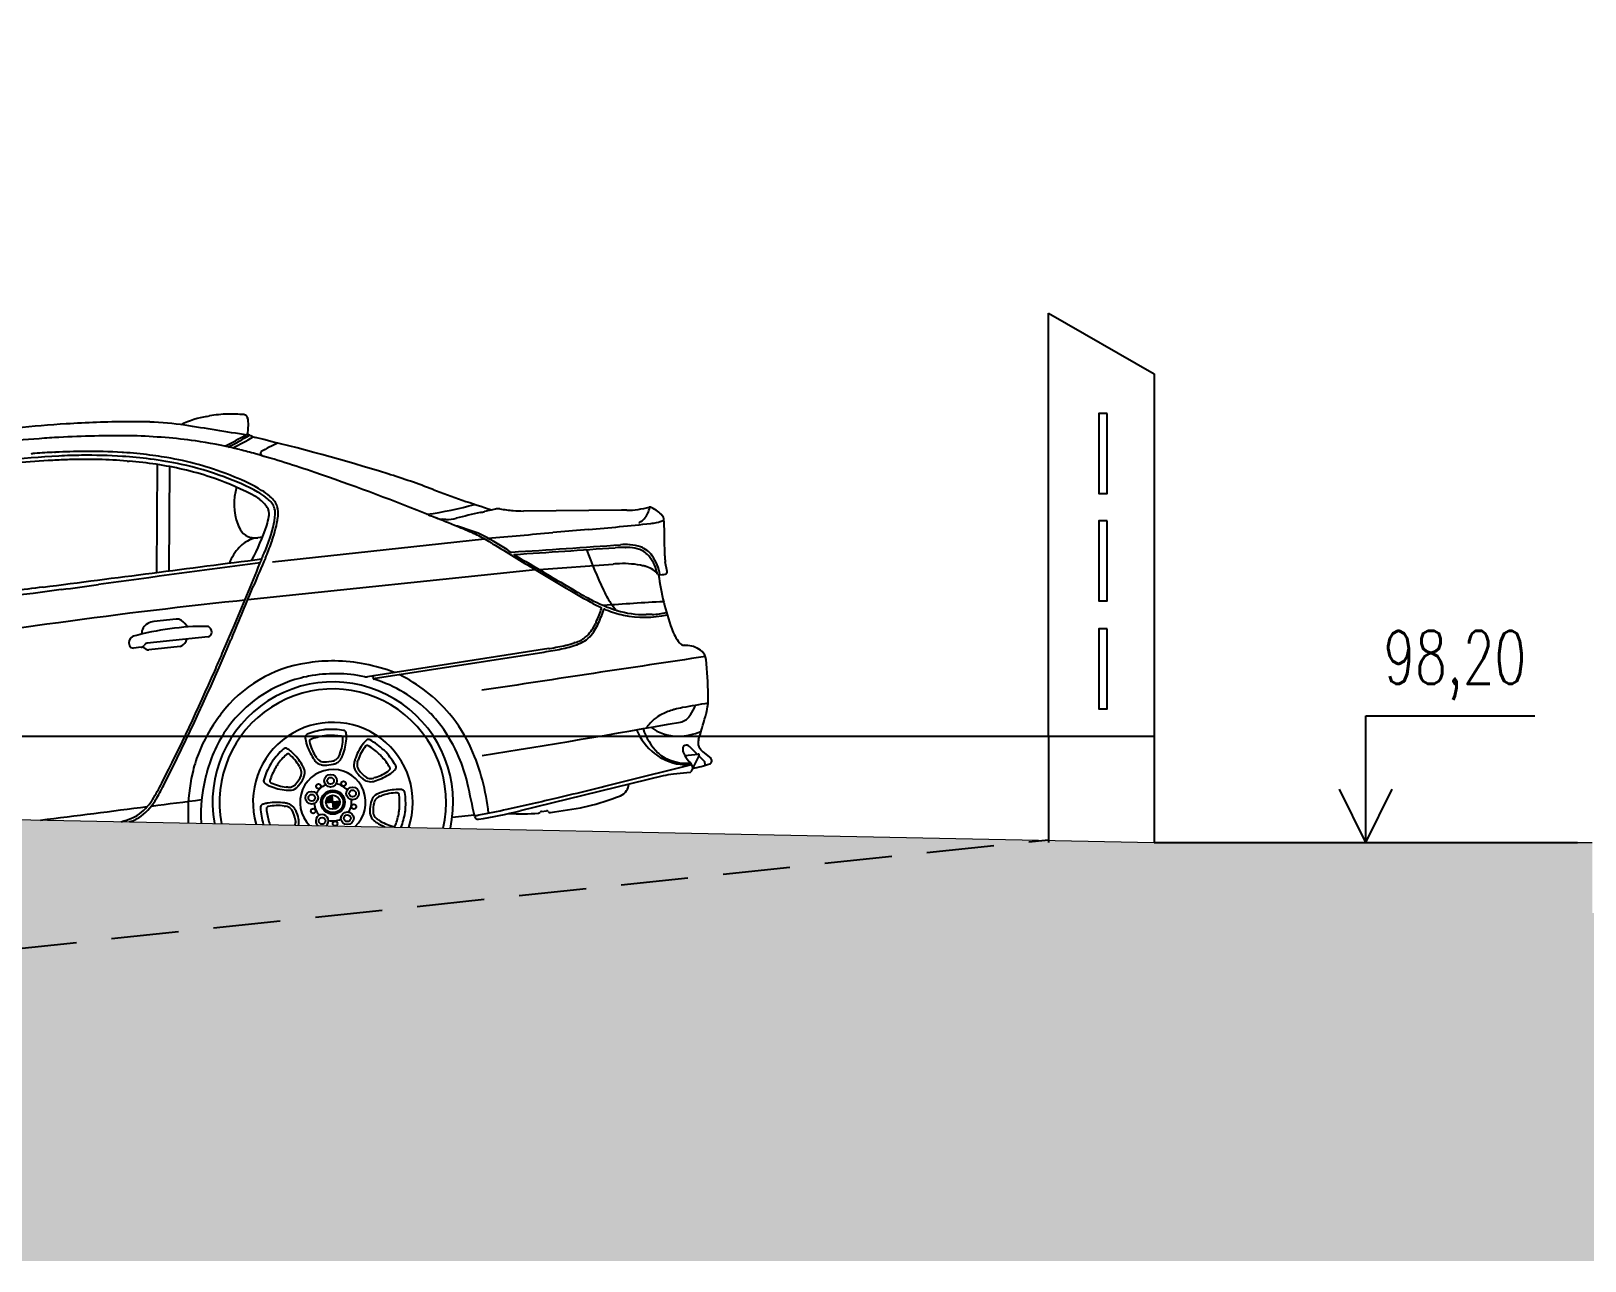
# Model space of a CAD drawing. Header units: metres. Extents: x -442 to 316, y -503 to 125.
# Drawn here: x -1.316 to 3.088, y 16.288 to 19.774 of the extents above; entities that cross this region are included whole.
import ezdxf

# ---------------------------------------------------------------- set-up
doc = ezdxf.new("R2010")
doc.units = ezdxf.units.M
doc.linetypes.add('DASHED', pattern=[19.05, 12.7, -6.35])
for name, color, linetype in [('FIGURE_SAGOME', 252, 'Continuous'), ('popis', 6, 'Continuous'), ('SRAFA', 251, 'Continuous'), ('SRAFY', 3, 'Continuous'), ('ZDIVO', 1, 'Continuous')]:
    doc.layers.add(name, color=color, linetype=linetype)
doc.styles.add('ROMANS', font='romans.shx', dxfattribs={"width": 0.7})

msp = doc.modelspace()

# ---------------------------------------------------------------- hatches: boundary and pattern name
at = {"layer": 'FIGURE_SAGOME', "linetype": 'Continuous'}
h = msp.add_hatch(color=256, dxfattribs=at)
edge = h.paths.add_edge_path()
edge.add_line((-0.479242, 17.586245), (-0.46106, 17.588176))
edge.add_line((-0.46106, 17.588176), (-0.462991, 17.606358))
edge.add_ellipse((-0.46106, 17.588176), major_axis=(0.011491, 0.014222), ratio=1, start_angle=45, end_angle=135)
edge = h.paths.add_edge_path()
edge.add_line((-0.442878, 17.590108), (-0.46106, 17.588176))
edge.add_line((-0.46106, 17.588176), (-0.459129, 17.569994))
edge.add_ellipse((-0.46106, 17.588176), major_axis=(-0.014222, 0.011491), ratio=1, start_angle=135, end_angle=225)
at = {"layer": 'SRAFA', "linetype": 'Continuous'}
msp.add_hatch(color=256, dxfattribs=at).paths.add_polyline_path([(-35.530865, 19.774438), (-35.530865, 16.287732), (5.933, 16.287732), (5.933, 17.274438), (3.108387, 17.274438), (3.108387, 17.474438), (1.867037, 17.474438), (-5.132963, 17.614438), (-7.006338, 17.716752), (-24.302963, 19.049174), (-33.717793, 19.774438)])

# ---------------------------------------------------------------- linework, layer by layer
at = {"layer": 'FIGURE_SAGOME', "linetype": 'Continuous'}
for p, q in [((-0.81785, 18.682108), (-0.810943, 18.683312)), ((-0.708852, 18.685786), (-0.708651, 18.685706)), ((-0.702752, 18.678843), (-0.702631, 18.678335)), ((-1.205841, 18.661336), (-1.216556, 18.660668)), ((-0.979679, 18.666132), (-0.980209, 18.666149)), ((-0.836104, 18.610261), (-0.839986, 18.610862)), ((-0.724495, 18.58759), (-0.7256, 18.587868)), ((-1.305925, 18.576985), (-1.311444, 18.576578)), ((-1.24968, 18.580331), (-1.249747, 18.580328)), ((-1.206216, 18.559413), (-1.207138, 18.559381)), ((-1.054119, 18.579597), (-1.058152, 18.579845)), ((-1.029024, 18.553977), (-1.038223, 18.554722)), ((-0.978335, 18.561097), (-0.979148, 18.5612)), ((-0.960069, 18.239609), (-0.958344, 18.545681)), ((-0.931429, 18.565166), (-0.946931, 18.56774)), ((-0.665104, 18.575698), (-0.66476, 18.575114)), ((-0.92502, 18.244131), (-0.923354, 18.539648)), ((-0.795588, 18.505788), (-0.798242, 18.506699)), ((-0.767526, 18.509915), (-0.769225, 18.510541)), ((-0.73939, 18.510043), (-0.7395, 18.510088)), ((-0.639247, 18.455285), (-0.639924, 18.455871)), ((-0.666729, 18.445787), (-0.667174, 18.44613)), ((-0.650076, 18.451614), (-0.651532, 18.452761)), ((-0.642123, 18.411017), (-0.642167, 18.41143)), ((-0.627641, 18.424796), (-0.62789, 18.425429)), ((-0.6187, 18.426353), (-0.618785, 18.426669)), ((0.000156, 18.419431), (-0.031015, 18.412215)), ((0.356609, 18.415802), (0.079085, 18.413815)), ((0.371774, 18.415885), (0.370851, 18.415881)), ((-0.624459, 18.404368), (-0.624419, 18.405192)), ((-0.190134, 18.402918), (-0.204192, 18.40854)), ((-0.140859, 18.389915), (-0.149885, 18.390273)), ((0.431147, 18.406162), (0.431341, 18.406586)), ((-0.720293, 18.356272), (-0.719945, 18.355755)), ((-0.708782, 18.325444), (-0.71011, 18.324555)), ((-0.635287, 18.324566), (-0.63474, 18.326196)), ((-0.632384, 18.26966), (-0.031691, 18.334756)), ((-0.057184, 18.347916), (-0.057807, 18.348216)), ((-0.017595, 18.326688), (-0.018616, 18.32729)), ((0.263474, 18.361377), (0.162233, 18.352614)), ((0.479454, 18.28645), (0.479204, 18.337789)), ((0.368261, 18.310721), (0.369074, 18.310713)), ((0.380737, 18.31022), (0.380804, 18.310214)), ((0.38131, 18.318145), (0.381377, 18.318139)), ((0.113193, 18.247223), (-0.702301, 18.161771)), ((-0.664874, 18.272851), (-0.665118, 18.272105)), ((0.123147, 18.24817), (0.333404, 18.263367)), ((0.423121, 18.257261), (0.423992, 18.25702)), ((0.461197, 18.233314), (0.472703, 18.233676)), ((0.486121, 18.242736), (0.481041, 18.269825)), ((-0.710626, 18.160899), (-0.733573, 18.158494)), ((0.253349, 18.171854), (0.251551, 18.172855)), ((0.313923, 18.173771), (0.314568, 18.172572)), ((-0.905167, 18.107258), (-0.968067, 18.100577)), ((0.312475, 18.13441), (0.313819, 18.133841)), ((0.344155, 18.131916), (0.345757, 18.131431)), ((0.44401, 18.120508), (0.427408, 18.120229)), ((-1.271939, 18.092544), (-2.159268, 17.968059)), ((-0.814699, 18.05717), (-0.987296, 18.038837)), ((-0.774467, 18.009675), (-0.744597, 18.080081)), ((0.27851, 18.071217), (0.2789, 18.071832)), ((0.285586, 18.099906), (0.282978, 18.09402)), ((-1.004397, 18.027706), (-1.02623, 18.025387)), ((-0.990517, 18.022357), (-0.999894, 18.029195)), ((-0.995517, 18.033782), (-0.996177, 18.032761)), ((-0.893837, 18.029712), (-0.982737, 18.020269)), ((0.151127, 18.023723), (-0.344655, 17.946489)), ((0.225582, 18.040543), (0.223258, 18.039757)), ((0.240694, 18.039057), (0.242366, 18.039808)), ((0.52113, 18.040309), (0.521604, 18.039709)), ((0.54463, 18.032502), (0.545276, 18.032455)), ((-0.529036, 17.98375), (-0.535189, 17.98285)), ((-0.34663, 17.938645), (0.124684, 18.012067)), ((-0.529735, 17.945201), (-0.535391, 17.944094)), ((-0.344655, 17.946489), (-0.362705, 17.943677)), ((-0.34725, 17.940515), (-0.347487, 17.94275)), ((-0.778237, 17.837576), (-0.778306, 17.837483)), ((0.472659, 17.83811), (0.470311, 17.836933)), ((0.50691, 17.851114), (0.505406, 17.850699)), ((0.601246, 17.859692), (0.601148, 17.859089)), ((0.602771, 17.876869), (0.602754, 17.876156)), ((-0.782153, 17.83238), (-0.783059, 17.831187)), ((-0.759678, 17.798639), (-0.759864, 17.798375)), ((-0.154361, 17.804558), (-0.155002, 17.805437)), ((0.53946, 17.821551), (0.539757, 17.821736)), ((0.546811, 17.827959), (0.547026, 17.828226)), ((-0.538725, 17.766769), (-0.538513, 17.765516)), ((-0.422588, 17.777829), (-0.422644, 17.779098)), ((-0.369854, 17.760248), (-0.370702, 17.759301)), ((0.574144, 17.75691), (0.574112, 17.756061)), ((-0.585349, 17.736502), (-0.586377, 17.73725)), ((-0.511092, 17.705024), (-0.510583, 17.704415)), ((-0.507613, 17.71514), (-0.509653, 17.718243)), ((-0.452816, 17.708477), (-0.453104, 17.708292)), ((-0.440874, 17.725549), (-0.442216, 17.722086)), ((-0.437059, 17.712225), (-0.43669, 17.712927)), ((-0.390821, 17.703733), (-0.389667, 17.707263)), ((0.472463, 17.712051), (0.472886, 17.711829)), ((0.531168, 17.733441), (0.531224, 17.733211)), ((0.536572, 17.720517), (0.574787, 17.724576)), ((0.553256, 17.699588), (0.547318, 17.705904)), ((0.577036, 17.721273), (0.553559, 17.67411)), ((0.571898, 17.724269), (0.555321, 17.740816)), ((0.576262, 17.745853), (0.576589, 17.745182)), ((0.576327, 17.719848), (0.591575, 17.704628)), ((0.587492, 17.731369), (0.609806, 17.713084)), ((-0.859079, 17.670253), (-0.859294, 17.669306)), ((-0.818355, 17.672113), (-0.820234, 17.664891)), ((-0.555876, 17.689609), (-0.554006, 17.6864)), ((-0.549975, 17.669628), (-0.55001, 17.669288)), ((-0.543081, 17.684284), (-0.543399, 17.68501)), ((-0.541557, 17.665186), (-0.5414, 17.665851)), ((-0.494827, 17.694702), (-0.494163, 17.694546)), ((-0.494071, 17.703941), (-0.49439, 17.704061)), ((-0.45104, 17.699126), (-0.450423, 17.699418)), ((-0.400899, 17.700146), (-0.401058, 17.699369)), ((-0.398829, 17.680994), (-0.398536, 17.680377)), ((-0.391134, 17.686163), (-0.391239, 17.686488)), ((-0.288797, 17.676344), (-0.287839, 17.677179)), ((0.475074, 17.662743), (0.069741, 17.56385)), ((0.355249, 17.644672), (0.556149, 17.694898)), ((0.551792, 17.672874), (0.504192, 17.667818)), ((0.556922, 17.691579), (0.55786, 17.682749)), ((0.592237, 17.703241), (0.593337, 17.692886)), ((-0.649113, 17.638806), (-0.648001, 17.638191)), ((-0.589349, 17.63094), (-0.593048, 17.63128)), ((-0.58361, 17.621913), (-0.582816, 17.621931)), ((-0.57215, 17.634545), (-0.572443, 17.634371)), ((-0.565399, 17.628193), (-0.564862, 17.628616)), ((-0.368069, 17.649519), (-0.367456, 17.649218)), ((-0.361866, 17.656737), (-0.362189, 17.656847)), ((-0.349111, 17.646755), (-0.348332, 17.646903)), ((-0.341072, 17.658044), (-0.344616, 17.656935)), ((-0.269663, 17.624153), (-0.270932, 17.624225)), ((-0.079383, 17.641064), (-0.080421, 17.645635)), ((-0.973052, 17.594401), (-0.972414, 17.595411)), ((-0.964847, 17.592483), (-0.963329, 17.595049)), ((-0.654518, 17.583483), (-0.655744, 17.583146)), ((-0.59948, 17.577289), (-0.595805, 17.57675)), ((-0.587339, 17.583972), (-0.588106, 17.584176)), ((-0.571458, 17.573256), (-0.57188, 17.573793)), ((-0.442878, 17.590108), (-0.479242, 17.586245)), ((-0.459129, 17.569994), (-0.462991, 17.606358)), ((-0.349692, 17.597393), (-0.349991, 17.59678)), ((-0.340853, 17.594599), (-0.340664, 17.594884)), ((-0.336009, 17.610953), (-0.336716, 17.610592)), ((-0.326921, 17.60531), (-0.323441, 17.606608)), ((0.032952, 17.568529), (0.104831, 17.584706)), ((-0.871492, 17.55759), (-0.871455, 17.550412)), ((-0.580179, 17.569444), (-0.579935, 17.569205)), ((-0.566576, 17.530233), (-0.566623, 17.529895)), ((-0.557401, 17.531552), (-0.557397, 17.532234)), ((-0.355122, 17.553719), (-0.354974, 17.553052)), ((-0.34561, 17.55337), (-0.345726, 17.553691)), ((-0.345463, 17.537174), (-0.344861, 17.536658)), ((-0.331624, 17.537928), (-0.334701, 17.540007)), ((-0.122681, 17.545354), (-0.060007, 17.552011)), ((0.125482, 17.558888), (0.126915, 17.560409)), ((0.130382, 17.562133), (0.144461, 17.563628)), ((0.149051, 17.561964), (0.150647, 17.56033))]:
    msp.add_line(p, q, dxfattribs=at)
for centre, radius in [((-0.467519, 17.648987), 0.018037), ((-0.520891, 17.600825), 0.018037), ((-0.501773, 17.633293), 0.006771), ((-0.46106, 17.588176), 0.03407), ((-0.46106, 17.588176), 0.029516), ((-0.467519, 17.648987), 0.009634), ((-0.430733, 17.640838), 0.006771), ((-0.405221, 17.613111), 0.018037), ((-0.405221, 17.613111), 0.009634), ((-0.520891, 17.600825), 0.009634), ((-0.46106, 17.588176), 0.019953), ((-0.401604, 17.575607), 0.006771), ((-0.516549, 17.563398), 0.006771), ((-0.491578, 17.535183), 0.009634), ((-0.454641, 17.527746), 0.006771), ((-0.420091, 17.542776), 0.018037), ((-0.420091, 17.542776), 0.009634)]:
    msp.add_circle(centre, radius, dxfattribs=at)
for centre, radius, start, end in [((-0.902802, 18.084989), 0.022395, 55.958741, 96.062991), ((-0.92131, 18.057592), 0.055458, 29.609375, 55.958741), ((-1.018876, 18.039871), 0.020368, 119.771457, 201.416305), ((-1.023429, 18.047831), 0.011198, 105.598485, 119.771457), ((-0.820796, 17.322007), 0.764776, 89.786328, 105.598485), ((-0.9694, 18.065518), 0.033693, 119.215902, 181.322005), ((-0.963157, 18.054356), 0.046482, 96.062991, 119.215902), ((-0.817986, 18.07558), 0.011198, 47.666057, 89.786328), ((-0.815882, 18.068305), 0.011198, 276.062991, 344.59714), ((-0.822862, 18.070228), 0.018438, 344.59714, 47.666057), ((-1.027413, 18.036522), 0.011198, 201.416305, 276.062991), ((-1.00558, 18.038841), 0.011198, 276.062991, 327.113865), ((-0.986113, 18.027702), 0.011198, 96.062991, 147.113865), ((-0.98392, 18.031404), 0.011198, 233.899814, 276.062991), ((-0.89502, 18.040847), 0.011198, 276.062991, 300.321975), ((-0.90492, 18.057773), 0.030806, 300.321975, 346.867429), ((-0.46106, 17.588176), 0.341078, 347.49775, 190.210724), ((-0.46106, 17.588176), 0.321084, 346.780235, 190.928239), ((-0.46106, 17.588176), 0.22652, 341.606843, 196.101632), ((-0.449329, 17.55875), 0.237702, 99.316458, 110.738435), ((-0.473739, 17.707542), 0.086922, 92.809523, 99.316458), ((-0.466348, 17.556942), 0.237702, 81.387547, 92.809523), ((-0.530315, 17.772639), 0.008994, 110.738435, 182.368363), ((-0.49555, 17.774077), 0.043789, 182.368363, 189.607891), ((-0.449832, 17.780527), 0.089943, 189.607891, 196.136307), ((-0.380019, 17.800726), 0.162619, 196.136307, 212.621546), ((-0.52185, 17.761157), 0.005621, 110.637513, 192.656949), ((-0.404151, 17.787588), 0.126252, 192.656949, 213.316286), ((-0.462446, 17.60343), 0.174163, 98.09274, 110.637513), ((-0.463372, 17.609939), 0.167589, 94.033243, 98.09274), ((-0.462909, 17.603381), 0.174163, 81.488468, 94.033243), ((-0.558589, 17.771185), 0.126252, 338.809683, 359.469032), ((-0.437964, 17.770067), 0.005621, 359.469032, 81.488468), ((-0.584942, 17.77896), 0.162619, 339.50444, 355.989675), ((-0.432099, 17.783072), 0.008994, 9.757619, 81.387547), ((-0.46639, 17.777175), 0.043789, 2.518092, 9.757619), ((-0.512443, 17.773877), 0.089943, 355.989675, 2.518092), ((-0.244354, 17.657338), 0.162619, 144.707742, 161.192975), ((-0.303673, 17.699327), 0.089943, 138.179316, 144.707742), ((-0.337221, 17.731049), 0.043789, 130.939783, 138.179316), ((-0.36372, 17.743555), 0.005621, 59.208934, 141.228385), ((-0.360021, 17.757333), 0.008994, 59.309864, 130.939783), ((-0.476752, 17.560658), 0.237702, 47.88789, 59.309864), ((-0.439937, 17.564568), 0.237702, 132.816119, 144.238094), ((-0.474101, 17.596211), 0.174163, 132.917043, 145.461818), ((-0.595378, 17.732334), 0.008994, 61.186196, 132.816119), ((-0.588867, 17.719641), 0.005621, 50.897598, 132.917043), ((-0.612148, 17.701848), 0.043789, 53.946668, 61.186196), ((-0.638284, 17.663786), 0.089943, 47.418244, 53.946668), ((-0.66495, 17.626029), 0.126252, 30.23826, 50.897598), ((-0.68746, 17.610273), 0.162619, 30.933004, 47.418244), ((-0.4507, 17.755486), 0.0787, 212.621546, 219.88128), ((-0.545193, 17.690439), 0.044971, 32.315724, 33.316286), ((-0.48525, 17.728357), 0.025958, 212.315724, 249.382477), ((-0.483943, 17.803612), 0.101142, 268.389732, 285.150267), ((-0.465266, 17.727205), 0.022486, 283.736247, 302.743507), ((-0.466857, 17.73031), 0.025958, 302.743507, 339.810257), ((-0.462918, 17.725832), 0.02922, 295.31538, 332.244695), ((-0.400286, 17.70583), 0.044971, 158.809683, 159.810257), ((-0.506335, 17.749577), 0.0787, 332.244695, 339.50444), ((-0.323792, 17.684392), 0.0787, 161.192975, 168.452717), ((-0.269671, 17.668014), 0.126252, 141.228385, 161.887723), ((-0.449998, 17.598771), 0.174163, 46.664167, 59.208934), ((-0.445486, 17.603553), 0.167589, 42.604674, 46.664167), ((-0.450326, 17.599102), 0.174163, 30.059896, 42.604674), ((-0.375641, 17.672512), 0.086922, 41.380951, 47.88789), ((-0.488777, 17.572837), 0.237702, 29.958971, 41.380951), ((-0.43074, 17.579001), 0.237702, 150.745025, 162.167004), ((-0.47385, 17.596603), 0.174163, 149.521305, 162.066085), ((-0.562289, 17.652687), 0.086922, 144.238094, 150.745025), ((-0.479516, 17.599938), 0.167589, 145.461818, 149.521305), ((-0.643761, 17.704608), 0.101142, 319.818303, 336.578843), ((-0.46106, 17.588176), 0.093086, 312.674868, 225.033607), ((-0.515153, 17.709048), 0.044971, 210.23826, 211.238824), ((-0.575799, 17.672263), 0.025958, 354.172075, 31.238824), ((-0.572379, 17.671571), 0.022486, 335.164822, 354.172075), ((-0.615476, 17.653411), 0.0787, 23.673264, 30.933004), ((-0.58533, 17.675498), 0.044971, 334.617375, 346.743953), ((-0.569842, 17.672551), 0.02922, 346.743953, 23.673264), ((-0.48816, 17.723151), 0.02922, 219.88128, 256.810601), ((-0.483902, 17.738331), 0.044971, 256.810601, 268.937172), ((-0.486153, 17.724986), 0.022486, 249.382477, 268.389732), ((-0.482877, 17.793575), 0.100225, 268.937172, 283.188807), ((-0.47027, 17.739779), 0.044971, 283.188807, 295.31538), ((-0.372429, 17.69352), 0.02922, 168.452717, 205.382029), ((-0.357906, 17.699654), 0.044971, 205.382029, 217.508603), ((-0.314076, 17.733297), 0.100225, 217.508603, 231.76024), ((-0.366545, 17.694489), 0.025958, 160.887155, 197.953902), ((-0.369743, 17.693094), 0.022486, 197.953902, 216.961161), ((-0.433564, 17.717714), 0.044971, 340.887155, 341.887723), ((-0.306893, 17.740388), 0.101142, 216.961161, 233.721697), ((-0.378787, 17.778531), 0.126252, 287.38112, 308.040454), ((-0.389139, 17.803982), 0.162619, 288.075863, 304.561101), ((-0.304452, 17.683526), 0.005621, 308.040454, 30.059896), ((-0.34791, 17.744132), 0.089943, 304.561101, 311.089523), ((-0.316619, 17.710182), 0.043789, 311.089523, 318.329054), ((-0.290628, 17.687049), 0.008994, 318.329054, 29.958971), ((-0.648459, 17.649041), 0.008994, 162.167004, 233.796925), ((-0.627908, 17.677118), 0.043789, 233.796925, 241.036457), ((-0.604446, 17.716884), 0.089943, 241.036457, 247.564883), ((-0.634203, 17.648501), 0.005621, 162.066085, 244.085519), ((-0.57671, 17.784059), 0.162619, 247.564883, 264.050117), ((-0.581484, 17.757001), 0.126252, 244.085519, 264.744864), ((-0.585409, 17.700592), 0.0787, 264.050117, 271.309854), ((-0.593468, 17.586158), 0.044971, 83.744297, 84.744864), ((-0.585739, 17.656665), 0.025958, 263.744297, 300.811045), ((-0.583484, 17.651144), 0.02922, 271.309854, 308.239171), ((-0.583668, 17.653857), 0.022486, 300.811045, 319.818303), ((-0.592697, 17.663938), 0.044971, 308.239171, 320.365745), ((-0.63525, 17.699183), 0.100225, 320.365745, 334.617375), ((-0.46106, 17.588176), 0.053031, 112.320907, 151.805067), ((-0.46106, 17.588176), 0.053031, 40.320902, 79.805072), ((-0.348275, 17.689899), 0.044971, 231.76024, 243.886805), ((-0.354985, 17.678147), 0.022486, 232.307683, 251.314933), ((-0.354594, 17.675456), 0.02922, 243.886805, 280.816124), ((-0.35355, 17.681327), 0.025958, 251.314933, 288.381684), ((-0.3631, 17.724205), 0.0787, 280.816124, 288.075863), ((-0.331182, 17.614017), 0.044971, 107.38112, 108.381684), ((-0.271873, 17.46187), 0.162619, 93.279171, 109.764401), ((-0.27603, 17.534428), 0.089943, 86.750741, 93.279171), ((-0.272145, 17.580435), 0.043789, 79.511213, 86.750741), ((-0.265811, 17.614648), 0.008994, 7.8813, 79.511213), ((-0.657513, 17.573043), 0.008994, 112.614768, 184.244685), ((-0.429433, 17.589971), 0.237702, 184.244685, 195.666669), ((-0.644134, 17.540924), 0.043789, 105.375236, 112.614768), ((-0.630671, 17.496759), 0.089943, 98.846814, 105.375236), ((-0.64353, 17.570219), 0.005621, 102.326169, 184.34561), ((-0.617778, 17.45237), 0.126252, 81.666832, 102.326169), ((-0.619494, 17.424947), 0.162619, 82.361581, 98.846814), ((-0.608339, 17.508122), 0.0787, 75.101836, 82.361581), ((-0.589288, 17.621247), 0.044971, 261.666832, 262.667396), ((-0.59834, 17.550897), 0.025958, 45.600648, 82.667396), ((-0.594852, 17.555734), 0.02922, 38.172519, 75.101836), ((-0.606812, 17.545463), 0.044971, 26.045949, 38.172519), ((-0.46106, 17.588176), 0.053031, 184.320911, 223.805073), ((-0.46106, 17.588176), 0.018284, 96.062991, 186.062996), ((-0.46106, 17.588176), 0.018284, 276.062991, 6.062996), ((-0.46106, 17.588176), 0.053031, 328.320906, 7.805077), ((-0.255957, 17.56374), 0.100225, 166.080027, 180.331672), ((-0.309588, 17.577033), 0.044971, 153.95346, 166.080027), ((-0.323439, 17.584562), 0.02922, 117.024147, 153.95346), ((-0.245934, 17.562546), 0.101142, 165.532591, 182.293128), ((-0.322097, 17.582197), 0.022486, 146.525335, 165.532591), ((-0.319012, 17.580566), 0.025958, 109.458584, 146.525335), ((-0.300251, 17.540846), 0.0787, 109.764401, 117.024147), ((-0.34264, 17.647445), 0.044971, 289.458584, 290.45915), ((-0.279311, 17.48832), 0.126252, 89.799811, 110.45915), ((-0.27889, 17.60895), 0.005621, 7.780373, 89.799811), ((-0.44588, 17.586133), 0.174163, 355.235595, 7.780373), ((-0.492359, 17.583287), 0.237702, 356.459321, 7.8813), ((-0.475472, 17.58299), 0.174163, 184.34561, 196.890393), ((-0.481763, 17.58108), 0.167589, 196.890393, 199.706094), ((-0.595667, 17.55314), 0.022486, 26.593397, 45.600648), ((-0.666002, 17.517929), 0.101142, 11.246876, 28.00741), ((-0.592343, 17.5334), 0.025958, 336.739527, 352.23961), ((-0.588856, 17.533269), 0.022486, 352.23961, 11.246876), ((-0.656454, 17.521201), 0.100225, 11.794312, 26.045949), ((-0.586621, 17.531721), 0.02922, 342.540711, 359.667737), ((-0.602367, 17.532495), 0.044971, 359.667737, 11.794312), ((-0.491578, 17.535183), 0.018037, 310.064326, 227.644148), ((-0.46106, 17.588176), 0.053031, 256.320906, 295.805071), ((-0.311209, 17.563421), 0.044971, 180.331672, 192.458233), ((-0.326442, 17.559356), 0.02922, 192.458233, 229.387551), ((-0.324582, 17.56134), 0.022486, 180.879101, 199.886365), ((-0.3212, 17.5622), 0.025958, 199.886365, 236.953107), ((-0.293632, 17.596401), 0.0787, 229.387551, 236.64729), ((-0.247494, 17.666499), 0.162619, 236.64729, 245.897882), ((-0.35988, 17.502745), 0.044971, 55.952548, 56.953107), ((-0.260938, 17.642536), 0.126252, 235.952548, 256.611882), ((-0.445825, 17.586596), 0.174163, 338.63133, 351.176099), ((-0.439329, 17.585587), 0.167589, 351.176099, 355.235595), ((-0.490334, 17.600282), 0.237702, 339.524539, 349.952373), ((-0.341866, 17.573976), 0.086922, 349.952373, 356.459321), ((-0.28887, 17.525185), 0.005621, 256.611882, 338.63133)]:
    msp.add_arc(centre, radius, start, end, dxfattribs=at)
for centre, major_axis, start_param, end_param in [((-0.769731, 18.40271), (-0.029947, 0.281943), 0.06569691, 0.34208), ((-0.74897, 18.323465), (-0.03857, 0.363124), -0.07935769, 0.06569691), ((-0.747966, 18.28716), (-0.042406, 0.399244), -0.1938098, -0.07935769), ((-0.715374, 18.668793), (-0.001928, 0.018156), -0.47836081, -0.1938098), ((-0.71216, 18.676565), (-0.001037, 0.009767), -1.44097129, -0.47836081), ((-0.783512, 18.65875), (-0.008919, 0.083972), 4.58278666, 4.84221401), ((-0.955561, 14.560951), (-0.433908, 4.085147), -0.0428763, -0.00781021), ((-1.016146, 15.6816), (-0.315371, 2.969147), -0.10135371, -0.0428763), ((-1.024681, 17.115249), (-0.163921, 1.543278), -0.1364786, -0.10135371), ((-1.003876, 17.822297), (-0.089188, 0.839687), -0.25605601, -0.1364786), ((-3.94712, -2.108627), (-2.219162, 20.892939), -0.26470596, -0.25605601), ((-0.843113, 18.660283), (-0.015309, 0.144134), 4.38779238, 4.58278666), ((-0.733392, 18.538264), (-0.010327, 0.097224), -0.57305083, -0.42673536), ((-0.758019, 11.575438), (-0.746097, 7.024347), -0.03256779, 0.00239608), ((-1.143875, 16.799151), (-0.192848, 1.815621), -0.04829745, -0.03256779), ((-1.047951, 15.153809), (-0.366933, 3.454594), -0.10733504, -0.04829745), ((-1.048101, 17.714487), (-0.096424, 0.907811), -0.14306053, -0.10733504), ((-1.091128, 16.491081), (-0.225761, 2.125488), -0.18617654, -0.14306053), ((-1.022714, 17.370163), (-0.132583, 1.24824), -0.25566538, -0.18617654), ((-1.01761, 17.37786), (-0.131696, 1.239892), -0.34735875, -0.25566538), ((-1.625218, 20.341591), (-0.205637, 1.936026), 3.49766652, 3.53297393), ((-1.104527, 19.291711), (-0.082384, 0.775629), 3.5039774, 3.59225878), ((-4.050341, 24.830263), (-0.747249, 7.035192), 3.528334, 3.53770393), ((-1.071922, 17.147953), (-0.156689, 1.475192), -0.37834199, -0.34735875), ((-0.669938, 18.666187), (-0.004821, 0.045391), 2.56854182, 2.6534317), ((-0.669938, 18.666187), (-0.004821, 0.045391), 2.6534317, 2.80828718), ((-1.928047, 13.115964), (-0.597221, 5.622713), -0.40291037, -0.33330548), ((1.054892, 15.341336), (-0.388294, 3.655707), 0.37270367, 0.38695866), ((-0.837001, 11.805688), (-0.715683, 6.738), -0.04736693, 0), ((-0.992043, 13.78969), (-0.504347, 4.748316), -0.05153988, -0.02974171), ((-1.515289, 21.307692), (-0.289272, 2.723432), 3.1079668, 3.10980411), ((-1.153041, 16.52865), (-0.216954, 2.042574), -0.05959788, -0.03178854), ((-1.116612, 16.050676), (-0.265166, 2.496479), -0.07079292, -0.05153988), ((-1.303406, 19.720153), (-0.12053, 1.134763), 3.08199477, 3.08445304), ((-1.143118, 16.486125), (-0.221489, 2.085276), -0.09643814, -0.05713961), ((-1.156607, 17.202581), (-0.144636, 1.361716), -0.0952417, -0.04736693), ((-1.155904, 17.165139), (-0.147372, 1.387479), -0.18865751, -0.07079292), ((-1.153024, 16.903438), (-0.176238, 1.659246), -0.16562789, -0.0952417), ((-1.14851, 16.985429), (-0.168742, 1.588668), -0.16482323, -0.09643814), ((-1.12932, 17.315911), (-0.132583, 1.24824), -0.22910265, -0.16562789), ((-1.120173, 17.414049), (-0.123353, 1.161347), -0.22989506, -0.16482323), ((-0.938417, 19.874032), (-0.139815, 1.316325), 2.95293515, 2.95760793), ((-1.105711, 17.540268), (-0.107428, 1.011416), -0.33908948, -0.18398472), ((-1.089473, 17.66696), (-0.096424, 0.907811), -0.26651877, -0.22989506), ((-1.10235, 17.532714), (-0.109489, 1.030819), -0.31682451, -0.22910265), ((-1.069846, 17.69045), (-0.093634, 0.881544), -0.47377544, -0.26651877), ((-1.081684, 17.631305), (-0.098835, 0.930506), -0.45310746, -0.31682451), ((-1.57737, 15.303275), (-0.359114, 3.380984), -0.43088007, -0.37834199), ((-0.661952, 18.578756), (-0.000434, 0.004085), 0.38695866, 1.57652583), ((-0.659619, 18.579017), (-0.000686, 0.006454), 1.57652583, 2.00349046), ((-0.653187, 18.582118), (-0.001446, 0.013617), 2.00349046, 2.75587629), ((-1.076972, 17.663773), (-0.094013, 0.885115), -0.43079288, -0.33908948), ((-1.02898, 17.799972), (-0.078721, 0.741143), -0.6023573, -0.43079288), ((-1.009951, 17.827747), (-0.076682, 0.721946), -0.59640686, -0.45310746), ((-1.829774, 15.683332), (-0.321011, 3.022248), -0.48000812, -0.47377544), ((-0.941876, 17.985056), (-0.059618, 0.561295), -0.63283274, -0.48000812), ((-2.627257, 12.129168), (-0.71314, 6.714058), -0.48016512, -0.43088007), ((-0.960343, 16.338226), (-0.24106, 2.269526), -0.46308914, -0.40291037), ((-0.582411, 18.433445), (-0.017014, 0.16018), 1.16355555, 1.8302373), ((-0.728202, 18.364409), (-0.010848, 0.102129), -0.75469086, -0.6023573), ((-0.747841, 18.326712), (-0.016874, 0.158867), -0.76569182, -0.59640686), ((-0.741853, 18.334462), (-0.016874, 0.158867), -0.811653, -0.63283274), ((-0.69995, 18.382981), (-0.010049, 0.094612), -1.01932414, -0.811653), ((0.864625, 21.316932), (-0.320661, 3.018959), 2.67850351, 2.73738842), ((-0.714982, 18.381173), (-0.008577, 0.08075), -1.17707901, -0.75469086), ((-0.724381, 18.354364), (-0.013019, 0.122569), -0.91330869, -0.76569182), ((-0.664527, 18.409055), (-0.002411, 0.022695), -1.57079633, -1.17707901), ((-0.691315, 18.405792), (-0.005303, 0.04993), 4.45833243, 4.71238898), ((-0.667581, 18.409498), (-0.00458, 0.043121), -1.29881409, -0.91330869), ((-0.670444, 18.407616), (-0.004939, 0.046501), 4.5562538, 4.98437122), ((-0.657827, 18.41594), (-0.004339, 0.040851), -1.41079541, -1.01932414), ((-0.693168, 18.405889), (-0.008276, 0.077919), 4.51791385, 4.8723899), ((-0.351271, 19.525098), (-0.11951, 1.125164), 3.17548458, 3.29989034), ((0.292454, 16.834123), (-0.170155, 1.601975), 0.1057831, 0.14976274), ((-0.233717, 19.302148), (-0.096424, 0.907811), 3.24737575, 3.26147971), ((0.007045, 18.389184), (-0.003277, 0.030854), -0.26415147, 0.11988706), ((0.082038, 18.870375), (-0.048212, 0.453905), 2.87744119, 2.96329615), ((0.090445, 18.99047), (-0.060934, 0.573676), 2.96329615, 3.01421276), ((0.402411, 13.852077), (-0.48212, 4.539053), -0.10037748, -0.09721103), ((0.370083, 18.660331), (-0.025823, 0.243121), 3.04121518, 3.31068402), ((0.340638, 18.449668), (-0.010722, 0.100946), 4.16974073, 4.36335992), ((0.437076, 18.420565), (-0.000482, 0.004539), -0.52125816, 0.16909137), ((0.39302, 18.318934), (-0.012224, 0.115091), -0.84415588, -0.52125816), ((-0.642407, 18.410246), (-0.010125, 0.09532), 1.8302373, 2.06473099), ((-1.305819, 18.605366), (-0.074545, 0.70183), 4.11993611, 4.27188602), ((-1.118866, 18.503575), (-0.054267, 0.510914), 4.16768565, 4.34126088), ((-0.781344, 18.419572), (-0.015058, 0.141768), 4.27188602, 4.45833243), ((-0.950386, 18.449485), (-0.036205, 0.340862), 4.25657016, 4.45183165), ((-0.792929, 18.413241), (-0.018079, 0.170214), 4.34126088, 4.5562538), ((-0.656576, 18.402531), (-0.004339, 0.040851), 4.45183165, 4.51791385), ((1.447984, 22.6481), (-0.482119, 4.539053), 2.66142754, 2.66312658), ((-2.219881, 13.09495), (-0.602093, 5.668578), -0.49121007, -0.47846608), ((-0.147863, 18.447278), (-0.006026, 0.056738), 2.66033263, 2.99822543), ((-0.137195, 18.493206), (-0.01092, 0.102809), 2.99822543, 3.29135539), ((-0.3967, 17.383049), (-0.108906, 1.02533), -0.45604905, -0.38682617), ((-2.219881, 13.09495), (-0.602093, 5.668578), -0.50062129, -0.49121007), ((-0.550525, 27.704004), (-0.990528, 9.325614), 3.12239787, 3.14159265), ((0.380593, 18.432355), (-0.006141, 0.057816), 3.48898915, 3.54171974), ((0.382205, 18.429409), (-0.005785, 0.054469), 3.54171974, 4.16974073), ((0.422721, 18.541102), (-0.017283, 0.162713), 3.14159265, 3.24404971), ((0.433076, 18.491739), (-0.011955, 0.112549), 3.24404971, 3.44386194), ((0.451474, 18.384128), (-0.002899, 0.027297), -0.99652648, -0.84415588), ((0.455015, 18.387032), (-0.002411, 0.022695), 4.67002045, 5.28665882), ((-0.35235, 18.33625), (-0.089134, 0.839175), 4.60994663, 4.67002045), ((-0.657909, 18.244515), (-0.010125, 0.09532), 0.47815819, 0.70336986), ((-0.687589, 18.378177), (-0.004206, 0.039598), 2.06473099, 2.84832638), ((-0.665595, 18.259227), (-0.008376, 0.078859), -0.16339468, 0.47815819), ((-0.681418, 18.408195), (-0.007447, 0.070111), 2.83977492, 3.14159265), ((-1.140183, 18.500499), (-0.057166, 0.53821), 4.18916054, 4.27699373), ((-0.379254, 18.237171), (-0.028927, 0.272343), 1.1149775, 1.13540107), ((-0.153717, 18.142121), (-0.024106, 0.226953), -0.54797687, -0.50062129), ((-0.278219, 17.872947), (-0.055555, 0.523037), -0.63201149, -0.54797687), ((-0.088005, 18.243736), (-0.012053, 0.113476), -0.60799697, -0.45604905), ((-0.789453, 16.945013), (-0.168707, 1.588342), -0.66392558, -0.60799697), ((-3.406478, 59.312283), (-4.342645, 40.885081), 3.11782504, 3.12239787), ((-0.423118, 17.616965), (-0.086782, 0.817029), -0.64524838, -0.63201149), ((186.229758, 334.516031), (-38.966853, 366.864643), 2.49634428, 2.49673583), ((-431.818589, 3374.897134), (-357.447428, 3365.29126), 3.16366483, 3.16385219), ((-0.62741, 18.215004), (-0.014635, 0.137783), 0.70336986, 1.08842801), ((3.462271, 16.423728), (-0.48212, 4.539053), 1.04756788, 1.06628647), ((-0.558364, 18.235923), (-0.012053, 0.113476), 1.026093, 1.14383217), ((0.045534, 18.304183), (-0.000723, 0.006809), 2.47766707, 3.09935015), ((-2.200427, 53.239817), (-3.698401, 34.819654), 3.09935015, 3.10830821), ((0.053266, 18.290202), (-0.000048, 0.000454), -0.04039856, 2.5057226), ((16.579674, 46.957528), (-3.513279, 33.076777), 2.5057226, 2.51192611), ((-4.328693, 84.569997), (-7.015991, 66.054063), 3.1011941, 3.10556818), ((1.352734, 18.702888), (-0.124776, 1.174742), 1.81075474, 1.91658684), ((0.36612, 17.922809), (-0.04098, 0.385819), -0.11299583, -0.03602447), ((0.36808, 18.130629), (-0.019864, 0.187018), -0.17241475, -0.03302895), ((0.36808, 18.130629), (-0.019025, 0.179113), -0.17241475, -0.11299583), ((0.370623, 18.170251), (-0.014829, 0.139614), -0.18056959, -0.17241475), ((0.370623, 18.170251), (-0.015669, 0.147519), -0.1805696, -0.17241476), ((0.372752, 18.198786), (-0.011806, 0.111147), -0.44026807, -0.1805696), ((0.372752, 18.198786), (-0.012645, 0.119052), -0.44026807, -0.1805696), ((0.389254, 18.247165), (-0.006392, 0.060181), -1.01790266, -0.44026807), ((0.389254, 18.247165), (-0.007232, 0.068086), -1.05175165, -0.44026807), ((0.341126, 18.209394), (-0.012924, 0.121675), -1.46324577, -1.01790266), ((0.340977, 18.211869), (-0.013619, 0.128224), -1.50671655, -1.05175165), ((0.569411, 18.286616), (-0.009642, 0.090781), 1.46835397, 1.65154239), ((8.928056, -55.321201), (-7.838362, 73.79651), 0.02419547, 0.03052588), ((-13.149198, 23.528101), (-1.447191, 13.624999), 4.19943383, 4.2138135), ((-0.771628, 18.309034), (-0.012053, 0.113476), 4.2138135, 4.28542483), ((-0.001232, 18.051143), (-0.024106, 0.226953), -0.65061721, -0.64485684), ((2.33589, 21.971029), (-0.460538, 4.335871), 2.49097545, 2.5320788), ((0.431703, 16.921784), (-0.142083, 1.337677), -0.04049691, -0.03316933), ((0.361848, 17.979942), (-0.030072, 0.283121), -0.28199736, -0.04049691), ((0.38519, 18.114137), (-0.015669, 0.147519), -0.3698724, -0.28199736), ((0.402247, 18.174968), (-0.008983, 0.084572), -0.83934564, -0.3698724), ((0.46112, 18.235594), (-0.000241, 0.00227), 1.67834688, 3.0683424), ((1.19092, 18.33172), (-0.07884, 0.742258), 1.59873271, 1.81134524), ((0.471292, 18.275582), (-0.004429, 0.041698), 3.0683424, 3.27368433), ((0.479493, 18.241477), (-0.000723, 0.006809), 3.27368433, 4.79313505), ((15.395068, -107.772837), (-13.420045, 126.346863), 0.02579521, 0.02922404), ((5.326977, -33.334014), (-5.48753, 51.663928), 0.02207218, 0.02545442), ((-4.217645, 40.817432), (-2.410598, 22.695264), 3.16738786, 3.17211853), ((-15.580896, 24.58788), (-1.731329, 16.300097), 4.1981942, 4.20787912), ((0.62966, 18.347892), (-0.03857, 0.363124), 1.91658684, 1.96366018), ((0.932031, 2.269508), (-1.687418, 15.886685), -0.00139363, 0.03306744), ((0.789891, 19.172848), (-0.12053, 1.134763), 2.51192611, 2.53496821), ((0.568133, 18.756579), (-0.070477, 0.663529), 2.53496821, 2.59350771), ((0.484505, 18.555546), (-0.048212, 0.453905), 2.5320788, 2.61009523), ((0.460339, 18.525014), (-0.043391, 0.408515), 2.59350771, 2.74722292), ((0.888815, 10.529651), (-0.806797, 7.595825), -0.05257972, -0.02987242), ((0.517065, 18.284244), (-0.024736, 0.232888), 1.96366018, 2.17031539), ((-0.223103, 18.333278), (-0.05977, 0.56272), 4.18295811, 4.25444614), ((-0.018816, 18.242605), (-0.036678, 0.345315), 4.15744378, 4.29071736), ((0.29849, 18.138107), (-0.000241, 0.00227), 4.25444614, 5.75168789), ((0.308745, 18.13353), (-0.000241, 0.00227), -0.50673987, 1.1491247), ((0.484505, 18.555546), (-0.048212, 0.453905), 2.63485278, 2.64173192), ((0.413116, 18.376926), (-0.027828, 0.261999), 2.64173192, 2.83842799), ((0.422395, 18.400668), (-0.029629, 0.278948), 2.74722292, 3.04805642), ((0.42214, 18.423069), (-0.032801, 0.308815), 2.83842799, 3.24601292), ((0.423421, 18.325574), (-0.021695, 0.204257), 3.04805642, 3.05389579), ((0.440592, 18.296584), (-0.018603, 0.175143), 3.05389579, 3.29000355), ((-9.009035, 21.711271), (-0.964239, 9.078105), 4.19898063, 4.19943383), ((0.208452, 18.117044), (-0.008922, 0.083998), 3.45384214, 4.03457902), ((0.227854, 18.092571), (-0.004821, 0.045391), 3.66964586, 3.80808265), ((0.180163, 18.14224), (-0.012135, 0.11425), 3.80808265, 4.0024613), ((0.184501, 18.139198), (-0.011571, 0.108937), 4.0024613, 4.18295811), ((0.12747, 18.170888), (-0.019285, 0.181562), 4.03457902, 4.15744378), ((0.62632, 18.12573), (-0.014464, 0.136172), 1.81134524, 2.14025084), ((-6.44834, 20.524702), (-0.663701, 6.248605), 4.13048755, 4.20308006), ((0.698995, 17.419501), (-0.168742, 1.588668), 1.05660155, 1.0614874), ((-0.185696, 20.023337), (-0.214956, 2.023763), 3.1895945, 3.2149785), ((0.130243, 18.159054), (-0.014464, 0.136172), 3.1895945, 3.2099694), ((-0.061734, 19.256436), (-0.132139, 1.244064), 3.2099694, 3.24738393), ((0.097569, 18.449924), (-0.046084, 0.433872), 3.2149785, 3.32297089), ((0.151509, 18.25625), (-0.024106, 0.226953), 3.24738393, 3.35891188), ((0.171972, 18.195568), (-0.018079, 0.170214), 3.32297089, 3.45384214), ((0.191913, 18.142133), (-0.011312, 0.106498), 3.35891188, 3.66964586), ((0.535147, 18.050706), (-0.001862, 0.017531), 2.14025084, 2.99404682), ((0.520006, 17.66833), (-0.03857, 0.363124), -0.1758815, -0.14754583), ((0.540619, 17.96357), (-0.007296, 0.068686), -0.826104, -0.1758815), ((0.563222, 17.989715), (-0.003616, 0.034043), 4.69965893, 5.45708131), ((-4.906686, 19.825271), (-0.48212, 4.539053), 4.18713519, 4.19898062), ((-0.480818, 17.608287), (-0.039978, 0.37638), 0.03890863, 0.81564922), ((-0.460186, 17.509451), (-0.050623, 0.476601), -0.11677934, 0.03890863), ((-0.460351, 17.491657), (-0.052502, 0.494299), -0.47101256, -0.11677934), ((62.419709, -397.224253), (-44.341499, 417.465768), 0.04261843, 0.04416778), ((-0.830521, 17.859866), (-0.15368, 1.446867), 4.63058678, 4.69965893), ((-6.44824, 20.524657), (-0.662911, 6.241166), 4.13087099, 4.18713519), ((-0.461065, 17.576507), (-0.039633, 0.373132), 0.18800094, 0.81605315), ((-0.470499, 17.607995), (-0.036159, 0.340429), 0.08617564, 0.18800094), ((-0.452188, 17.54356), (-0.04321, 0.406815), -0.3108619, 0.08617564), ((-0.366186, 17.966232), (-0.002411, 0.022695), 2.83073076, 3.1895945), ((-0.344133, 17.943106), (-0.000362, 0.003404), 0.04800185, 1.57079633), ((-0.342778, 17.94099), (-0.000482, 0.004539), 1.57079633, 2.7462475), ((-0.45181, 17.567816), (-0.040671, 0.382906), -0.87941809, -0.39534515), ((-0.4595, 17.553398), (-0.046468, 0.437488), -0.96872822, -0.55123713), ((0.288005, 17.885367), (-0.033748, 0.317734), 4.5815191, 4.63058678), ((-1.405996, 18.321388), (-0.084371, 0.794334), 3.94918537, 3.95724187), ((-0.398915, 17.622774), (-0.032543, 0.306386), -1.04034777, -0.87941809), ((-0.437717, 17.572306), (-0.043391, 0.408515), -1.25434044, -0.96872822), ((0.517361, 17.740746), (-0.01133, 0.106668), 0.35392876, 0.58219403), ((0.553681, 17.672474), (-0.01951, 0.183683), 0.16103727, 0.35392876), ((0.578486, 17.586864), (-0.028927, 0.272343), 0.0734449, 0.16103727), ((1.034122, 15.056853), (-0.300472, 2.828878), 0.04725094, 0.0734449), ((0.225476, 18.03689), (-0.040916, 0.385218), 4.06366018, 4.14219459), ((0.379195, 17.896578), (-0.024106, 0.226953), 4.31925225, 4.44308566), ((0.484942, 17.879337), (-0.012632, 0.118923), 4.44308566, 4.5815191), ((-0.443085, 17.564694), (-0.045979, 0.432886), 0.80759272, 1.08735787), ((-0.448525, 17.571966), (-0.040997, 0.385979), 0.84362027, 1.20552259), ((-0.576613, 17.665512), (-0.024106, 0.226953), 0.81605315, 0.84362028), ((-0.523666, 17.52799), (-0.049273, 0.463895), -1.26016001, -1.04034777), ((-3.87653, 42.437407), (-2.642007, 24.873935), 3.19055865, 3.21369248), ((0.559202, 17.865619), (-0.018785, 0.176854), 1.88487279, 2.36650475), ((0.571865, 17.845763), (-0.017263, 0.162525), 1.77121275, 2.26772312), ((0.521254, 17.735944), (-0.011986, 0.112841), 0.58219403, 0.88374877), ((0.517175, 17.909322), (-0.014151, 0.133225), 2.4131594, 3.02450485), ((0.515955, 17.860537), (-0.004821, 0.045391), 3.21369248, 3.58406113), ((0.525102, 17.846044), (-0.003006, 0.028302), 3.58406113, 3.91944821), ((0.494801, 17.871732), (-0.007232, 0.068086), 3.91944821, 4.06366018), ((-6.307952, 19.911159), (-0.77118, 7.260495), 4.30988578, 4.31925225), ((0.516331, 17.821015), (-0.004821, 0.045391), 3.02450485, 3.07231052), ((0.510344, 17.980344), (-0.021663, 0.203951), 3.07231052, 3.39847665), ((0.538574, 17.741709), (-0.000844, 0.007943), 0.15602148, 1.29680415), ((0.54018, 17.73566), (-0.001505, 0.014169), -0.82122145, 0.15602148), ((0.594949, 17.755182), (-0.002235, 0.021043), 1.42499003, 1.92315285), ((0.610101, 17.755394), (-0.003857, 0.036312), 1.16829312, 1.42499003), ((-0.486466, 17.582211), (-0.04098, 0.385819), 1.08735787, 1.23757776), ((-0.452961, 17.559634), (-0.04098, 0.385819), -1.4515124, -1.26016001), ((-0.605998, 17.495799), (-0.06318, 0.594822), 4.71115535, 5.02884487), ((0.534241, 17.833578), (-0.014464, 0.136172), 2.36650475, 2.5586537), ((0.506956, 17.777567), (-0.007232, 0.068086), 2.26772312, 2.46830204), ((0.542666, 17.834497), (-0.014371, 0.135297), 2.46830204, 3.11778666), ((0.543252, 17.85025), (-0.016474, 0.155102), 2.5586537, 3.11487869), ((0.553864, 17.739051), (-0.002506, 0.023591), 1.29680415, 1.7053392), ((0.567251, 17.742117), (-0.003977, 0.037447), 1.7053392, 1.89601062), ((0.60095, 17.7578), (-0.007956, 0.074905), 1.89601062, 2.22672095), ((0.463631, 17.646236), (-0.014037, 0.132155), -0.88301436, -0.82122145), ((0.575028, 17.722306), (-0.000241, 0.00227), 4.13791844, 6.28318531), ((0.612867, 17.763292), (-0.004339, 0.040851), 1.92315285, 2.35671797), ((0.590001, 17.703004), (-0.000241, 0.00227), -1.57079633, -0.88301436), ((0.604168, 17.70599), (-0.000964, 0.009078), 3.36457805, 5.49831062), ((-0.390817, 17.558612), (-0.051523, 0.48508), 1.23757776, 1.46862563), ((-0.41491, 17.551095), (-0.045041, 0.424055), 1.20059021, 1.46508312), ((-1.168167, 17.759108), (-0.03857, 0.363124), 4.34218286, 4.34711524), ((0.528298, 17.440865), (-0.024106, 0.226953), 0, 0.13153521), ((0.551551, 17.675144), (-0.000241, 0.00227), 3.14159265, 4.13791844), ((0.543506, 17.690154), (-0.001446, 0.013617), 4.71238898, 5.3683136), ((0.4774, 18.081448), (-0.04285, 0.403426), 3.23843129, 3.36457805), ((-1.446094, 17.904234), (-0.060265, 0.567382), 4.0360941, 4.13087099), ((-1.580655, 17.972324), (-0.077139, 0.726248), 4.0651731, 4.13048755), ((-4.810815, 16.548815), (-0.520467, 4.900089), -1.47108074, -1.4515124), ((-3.074821, 31.603934), (-1.518677, 14.298018), 3.2656371, 3.27872168), ((0.341124, 17.640572), (-0.003857, 0.036312), 3.39989769, 4.04725493), ((0.334742, 17.644632), (-0.004663, 0.043903), 4.04725493, 4.48105024), ((-14.667166, 125.116853), (-11.450282, 107.801966), 3.15975699, 3.16261335), ((-1.093458, 17.672902), (-0.015319, 0.144225), 3.60809245, 4.0360941), ((-1.088537, 17.668075), (-0.015456, 0.145514), 3.59977162, 4.0651731), ((-14.667166, 125.116853), (-11.450282, 107.801966), 3.1627252, 3.16406743), ((-1.449797, 24.602117), (-0.759306, 7.148703), 3.25545957, 3.2656371), ((-0.223449, 20.143067), (-0.275891, 2.597454), 3.18194825, 3.22018164), ((0.227546, 17.709603), (-0.014464, 0.136172), 3.22018164, 3.28118083), ((0.058561, 18.390194), (-0.088553, 0.833703), 3.28118083, 3.39989769), ((-1.129999, 17.793971), (-0.028531, 0.268616), 3.29771561, 3.41375897), ((-1.145682, 17.859752), (-0.036425, 0.342932), 3.35804762, 3.38646844), ((-1.064706, 17.627684), (-0.009642, 0.090781), 3.41375897, 3.60809245), ((-1.059472, 17.621521), (-0.009642, 0.090781), 3.38646844, 3.59977162), ((-0.084335, 17.552086), (-0.084371, 0.794334), 1.46862563, 1.49518797), ((-0.492362, 17.551209), (-0.03674, 0.345895), 1.46508312, 1.53197188), ((-0.547507, 20.26784), (-0.2917, 2.746296), 3.21448131, 3.21919812), ((-0.050132, 17.548699), (-0.000964, 0.009078), 1.67051192, 3.19819934), ((-0.31205, 19.155434), (-0.172919, 1.627991), 3.19819934, 3.27312786), ((-0.460602, 19.796373), (-0.24106, 2.269526), 3.21919812, 3.25545957), ((0.072118, 18.250034), (-0.073373, 0.690795), 2.98429893, 3.10687209), ((0.121413, 17.562838), (-0.000603, 0.005674), 3.10687209, 3.8434081), ((0.130984, 17.556459), (-0.000603, 0.005674), 0, 0.70181544), ((0.145064, 17.557955), (-0.000603, 0.005674), -0.89561874, 0), ((0.154634, 17.56434), (-0.000603, 0.005674), 2.24597391, 3.18194825)]:
    msp.add_ellipse(centre, major_axis=major_axis, ratio=0.98522167, start_param=start_param, end_param=end_param, dxfattribs=at)
at = {"layer": 'SRAFA', "linetype": 'Continuous'}
for p, q in [((1.567037, 17.774438), (1.567037, 18.974438)), ((1.567037, 18.974438), (1.867037, 18.802892)), ((1.867037, 18.802892), (1.867037, 17.774438))]:
    msp.add_line(p, q, dxfattribs=at)
at = {"layer": 'SRAFY', "linetype": 'Continuous'}
for p, q in [((2.467037, 17.474438), (2.467037, 17.832868)), ((2.467037, 17.832868), (2.945755, 17.832868)), ((1.567037, 17.774438), (-5.132963, 17.774438)), ((1.867037, 17.774438), (1.567037, 17.774438)), ((1.567037, 17.774438), (1.567037, 17.633092)), ((1.867037, 17.774438), (1.867037, 17.474438)), ((1.567037, 17.633092), (1.567037, 17.474438)), ((2.467037, 17.474438), (2.392535, 17.625672)), ((2.467037, 17.474438), (2.541539, 17.625672))]:
    msp.add_line(p, q, dxfattribs=at)
at = {"layer": 'SRAFY', "linetype": 'DASHED', "ltscale": 0.015}
msp.add_line((-5.132963, 16.774438), (1.567037, 17.48183), dxfattribs=at)
at = {"layer": 'SRAFY', "linetype": 'Continuous'}
for points in [[(1.73367, 18.690114), (1.709673, 18.690114), (1.709673, 18.463238), (1.73367, 18.463238)], [(1.73367, 18.386038), (1.709673, 18.386038), (1.709673, 18.159162), (1.73367, 18.159162)], [(1.73367, 18.0802), (1.709673, 18.0802), (1.709673, 17.853324), (1.73367, 17.853324)]]:
    msp.add_lwpolyline(points, close=True, dxfattribs=at)
at = {"layer": 'ZDIVO', "linetype": 'Continuous', "lineweight": 0}
for p, q in [((-5.132963, 17.614438), (1.867037, 17.474438)), ((1.867037, 17.474438), (3.108387, 17.474438))]:
    msp.add_line(p, q, dxfattribs=at)
at = {"layer": 'ZDIVO', "linetype": 'Continuous'}
msp.add_line((1.867037, 17.474438), (3.067037, 17.474438), dxfattribs=at)

# ---------------------------------------------------------------- texts
at = {"layer": 'popis', "linetype": 'Continuous', "insert": (2.516583, 18.073797), "char_height": 0.15, "width": 2.20915077, "attachment_point": 1, "style": 'ROMANS'}
msp.add_mtext('98,20', dxfattribs=at)

doc.saveas('drawing.dxf')
